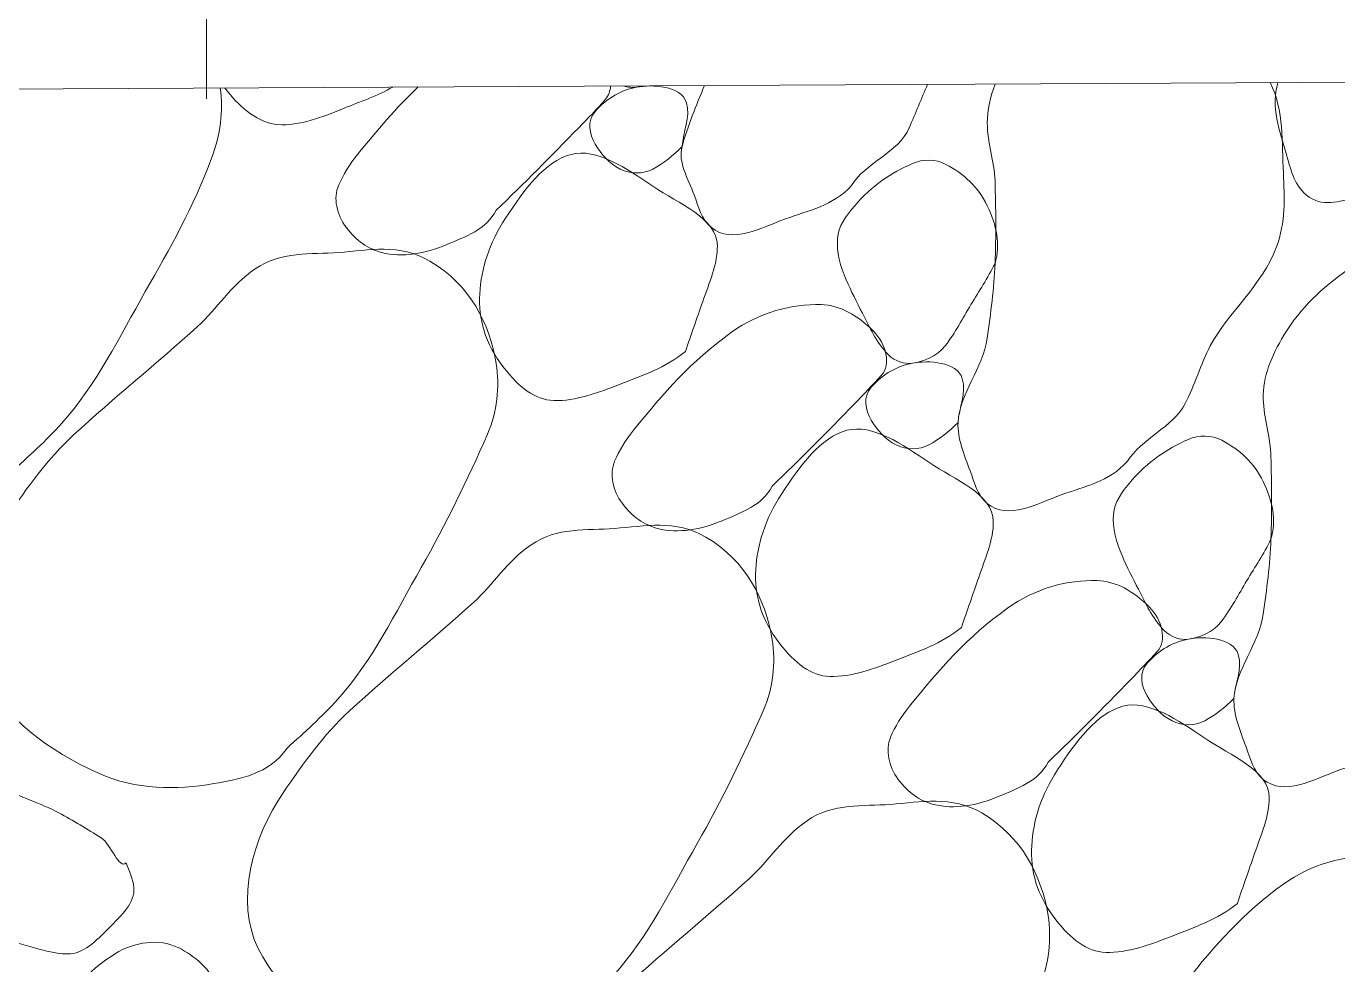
# Model space of a CAD drawing. Header units: feet. Extents: x 47819 to 50150, y 49272 to 50730.
# Drawn here: x 49383.6 to 49388.99, y 50345.55 to 50349.41 of the extents above; entities that cross this region are included whole.
import ezdxf

# ---------------------------------------------------------------- set-up
doc = ezdxf.new("R2010")
doc.units = ezdxf.units.FT
doc.header["$MEASUREMENT"] = 0
doc.linetypes.add('HIDDEN', pattern=[0.375, 0.25, -0.125])
doc.layers.add('GRID', color=254, linetype='HIDDEN')
doc.layers.add('Level 30', color=1, linetype='Continuous', lineweight=0)
doc.layers.add('Level 45', color=1, linetype='Continuous', lineweight=0)

msp = doc.modelspace()

# ---------------------------------------------------------------- linework, layer by layer
at = {"layer": 'GRID', "color": 252, "linetype": 'HIDDEN', "lineweight": 0, "ltscale": 33}
msp.add_line((49384.3419, 50691.4834), (49384.3419, 49418.7228), dxfattribs=at)
at = {"layer": 'Level 30', "color": 1, "linetype": 'Continuous', "lineweight": 0}
for points, knots in [([(49388.7116, 50349.1743), (49388.7685, 50349.0606), (49388.7596, 50348.9272), (49388.7657, 50348.8032), (49388.7706, 50348.7022), (49388.7751, 50348.5994), (49388.7374, 50348.4992), (49388.6771, 50348.3385), (49388.5404, 50348.2343), (49388.4652, 50348.0926), (49388.4255, 50348.0178), (49388.4017, 50347.9305), (49388.3626, 50347.8557), (49388.3119, 50347.7586), (49388.1807, 50347.7114), (49388.1258, 50347.6188)], [0, 0, 0, 0, 0.212731, 0.212731, 0.212731, 0.385961, 0.385961, 0.385961, 0.663536, 0.663536, 0.663536, 0.809962, 0.809962, 0.809962, 1, 1, 1, 1]), ([(49389.2819, 50348.7749), (49389.2191, 50348.7076), (49389.1475, 50348.7177), (49389.0768, 50348.7042), (49389.01, 50348.6915), (49388.9353, 50348.6596), (49388.8718, 50348.7042), (49388.8119, 50348.7462), (49388.7979, 50348.8104), (49388.7798, 50348.8739), (49388.7515, 50348.9736), (49388.7125, 50349.0785), (49388.7434, 50349.1744)], [0, 0, 0, 0, 0.236363, 0.236363, 0.236363, 0.459814, 0.459814, 0.459814, 0.670126, 0.670126, 0.670126, 1, 1, 1, 1]), ([(49384.3988, 50349.1527), (49384.4128, 50349.057), (49384.3988, 50348.9593), (49384.3632, 50348.864), (49384.2884, 50348.6636), (49384.1935, 50348.4946), (49384.091, 50348.316), (49383.9837, 50348.1291), (49383.8921, 50347.9355), (49383.7481, 50347.7751), (49383.6828, 50347.7024), (49383.6108, 50347.6391), (49383.5395, 50347.5736)], [0, 0, 0, 0, 0.158671, 0.158671, 0.158671, 0.492436, 0.492436, 0.492436, 0.841794, 0.841794, 0.841794, 1, 1, 1, 1]), ([(49385.1078, 50349.1563), (49385.0447, 50349.1199), (49384.9755, 50349.0968), (49384.9077, 50349.0691), (49384.8206, 50349.0335), (49384.7239, 50348.9956), (49384.6355, 50349.0019), (49384.5582, 50349.0074), (49384.4816, 50349.0713), (49384.4304, 50349.1363), (49384.4261, 50349.1418), (49384.422, 50349.1472), (49384.4179, 50349.1528)], [0, 0, 0, 0, 0.285489, 0.285489, 0.285489, 0.652213, 0.652213, 0.652213, 0.972836, 0.972836, 0.972836, 1, 1, 1, 1]), ([(49385.5321, 50348.6498), (49385.4917, 50348.5707), (49385.4062, 50348.5418), (49385.327, 50348.5083), (49385.2421, 50348.4724), (49385.1469, 50348.4546), (49385.0619, 50348.4765), (49385.0053, 50348.4911), (49384.9577, 50348.5246), (49384.9169, 50348.5791), (49384.8765, 50348.633), (49384.8622, 50348.7006), (49384.8851, 50348.7523), (49384.9045, 50348.7961), (49384.9303, 50348.8407), (49384.9629, 50348.8796), (49385.0443, 50348.9766), (49385.1205, 50349.0727), (49385.2119, 50349.1568)], [0, 0, 0, 0, 0.178992, 0.178992, 0.178992, 0.370896, 0.370896, 0.370896, 0.498478, 0.498478, 0.498478, 0.625045, 0.625045, 0.625045, 0.732228, 0.732228, 0.732228, 1, 1, 1, 1]), ([(49386.0021, 50349.1607), (49386.0009, 50349.1412), (49385.9941, 50349.1211), (49385.9811, 50349.1059), (49385.9457, 50349.0642), (49385.9092, 50349.0279), (49385.8715, 50348.9892), (49385.7584, 50348.873), (49385.6452, 50348.7582), (49385.5321, 50348.6498)], [0, 0, 0, 0, 0.08411, 0.08411, 0.08411, 0.313166, 0.313166, 0.313166, 1, 1, 1, 1]), ([(49386.2958, 50348.9114), (49386.2577, 50348.8733), (49386.2198, 50348.8436), (49386.1756, 50348.8195), (49386.1363, 50348.7981), (49386.083, 50348.7981), (49386.0412, 50348.8195), (49385.9961, 50348.8425), (49385.9642, 50348.8795), (49385.9387, 50348.922), (49385.915, 50348.9614), (49385.9044, 50349.0175), (49385.9387, 50349.0564), (49385.9888, 50349.1131), (49386.0491, 50349.1441), (49386.1084, 50349.1553), (49386.1731, 50349.1676), (49386.2921, 50349.1627), (49386.3134, 50349.0917), (49386.3315, 50349.0318), (49386.2992, 50348.9717), (49386.2958, 50348.9114)], [0, 0, 0, 0, 0.13075, 0.13075, 0.13075, 0.246831, 0.246831, 0.246831, 0.372114, 0.372114, 0.372114, 0.488195, 0.488195, 0.488195, 0.657947, 0.657947, 0.657947, 0.84346, 0.84346, 0.84346, 1, 1, 1, 1]), ([(49386.1386, 50349.1614), (49386.1286, 50349.1588), (49386.1185, 50349.1567), (49386.1084, 50349.1553), (49386.0912, 50349.1531), (49386.073, 50349.1555), (49386.0562, 50349.161)], [0, 0, 0, 0, 0.369634, 0.369634, 0.369634, 1, 1, 1, 1]), ([(49386.9923, 50348.7523), (49386.9148, 50348.6676), (49386.8158, 50348.6495), (49386.72, 50348.6144), (49386.624, 50348.5792), (49386.5005, 50348.5094), (49386.416, 50348.5791), (49386.374, 50348.6136), (49386.3635, 50348.6644), (49386.3453, 50348.7134), (49386.3208, 50348.7792), (49386.2782, 50348.8472), (49386.2958, 50348.9114), (49386.3188, 50348.9956), (49386.3539, 50349.0801), (49386.3881, 50349.1627)], [0, 0, 0, 0, 0.247118, 0.247118, 0.247118, 0.494998, 0.494998, 0.494998, 0.617942, 0.617942, 0.617942, 0.783206, 0.783206, 0.783206, 1, 1, 1, 1]), ([(49387.3041, 50349.1673), (49387.279, 50349.1079), (49387.2542, 50349.0485), (49387.2291, 50348.9892), (49387.1857, 50348.8863), (49387.0467, 50348.8451), (49386.9923, 50348.7523)], [0, 0, 0, 0, 0.365776, 0.365776, 0.365776, 1, 1, 1, 1]), ([(49388.1258, 50347.6188), (49388.0483, 50347.5341), (49387.9492, 50347.516), (49387.8535, 50347.4809), (49387.7575, 50347.4457), (49387.634, 50347.3759), (49387.5495, 50347.4456), (49387.5075, 50347.4801), (49387.4969, 50347.5309), (49387.4788, 50347.5799), (49387.4544, 50347.6458), (49387.4264, 50347.713), (49387.4293, 50347.7779), (49387.4343, 50347.8945), (49387.5327, 50348.0038), (49387.5495, 50348.1244), (49387.5636, 50348.226), (49387.5773, 50348.329), (49387.5813, 50348.432), (49387.5856, 50348.545), (49387.5848, 50348.6586), (49387.5813, 50348.7714), (49387.5788, 50348.8508), (49387.5489, 50348.9294), (49387.5495, 50349.0083), (49387.5498, 50349.0622), (49387.5614, 50349.1176), (49387.582, 50349.1686)], [0, 0, 0, 0, 0.12794, 0.12794, 0.12794, 0.256274, 0.256274, 0.256274, 0.319925, 0.319925, 0.319925, 0.405487, 0.405487, 0.405487, 0.559244, 0.559244, 0.559244, 0.688889, 0.688889, 0.688889, 0.831187, 0.831187, 0.831187, 0.931391, 0.931391, 0.931391, 1, 1, 1, 1]), ([(49386.3099, 50348.0699), (49386.2259, 50348.0016), (49386.1364, 50347.9734), (49386.0412, 50347.9356), (49385.9524, 50347.9003), (49385.8581, 50347.8658), (49385.769, 50347.8684), (49385.691, 50347.8707), (49385.6247, 50347.9252), (49385.5639, 50348.0028), (49385.4846, 50348.1039), (49385.4593, 50348.2058), (49385.4649, 50348.3068), (49385.4706, 50348.4107), (49385.5034, 50348.5143), (49385.571, 50348.6179), (49385.648, 50348.7361), (49385.7321, 50348.851), (49385.8397, 50348.8796), (49385.943, 50348.9071), (49386.0678, 50348.822), (49386.1756, 50348.7488), (49386.2833, 50348.6756), (49386.4389, 50348.6187), (49386.4407, 50348.5048), (49386.4419, 50348.4297), (49386.4063, 50348.3499), (49386.3806, 50348.275), (49386.3572, 50348.2066), (49386.3326, 50348.1386), (49386.3099, 50348.0699)], [0, 0, 0, 0, 0.099321, 0.099321, 0.099321, 0.192025, 0.192025, 0.192025, 0.273076, 0.273076, 0.273076, 0.378794, 0.378794, 0.378794, 0.48747, 0.48747, 0.48747, 0.61146, 0.61146, 0.61146, 0.73063, 0.73063, 0.73063, 0.849753, 0.849753, 0.849753, 0.928287, 0.928287, 0.928287, 1, 1, 1, 1]), ([(49387.5813, 50348.432), (49387.5504, 50348.3697), (49387.5162, 50348.3186), (49387.4823, 50348.2623), (49387.4478, 50348.2049), (49387.419, 50348.1486), (49387.3762, 50348.0926), (49387.3437, 50348.05), (49387.288, 50348.0281), (49387.2419, 50348.0219), (49387.2099, 50348.0176), (49387.1704, 50348.0286), (49387.1429, 50348.0572), (49387.0905, 50348.1117), (49387.0683, 50348.1674), (49387.0368, 50348.2269), (49387.0127, 50348.2725), (49386.9906, 50348.3174), (49386.9696, 50348.3648), (49386.946, 50348.4184), (49386.9303, 50348.4791), (49386.9343, 50348.5345), (49386.9377, 50348.583), (49386.968, 50348.6261), (49387.005, 50348.6689), (49387.0765, 50348.7516), (49387.1528, 50348.8025), (49387.2419, 50348.8421), (49387.2838, 50348.8607), (49387.3372, 50348.8612), (49387.3798, 50348.8386), (49387.4539, 50348.7992), (49387.511, 50348.7468), (49387.5495, 50348.6689), (49387.5878, 50348.5912), (49387.6042, 50348.5077), (49387.5813, 50348.432)], [0, 0, 0, 0, 0.087607, 0.087607, 0.087607, 0.176844, 0.176844, 0.176844, 0.244543, 0.244543, 0.244543, 0.291416, 0.291416, 0.291416, 0.380653, 0.380653, 0.380653, 0.449046, 0.449046, 0.449046, 0.526343, 0.526343, 0.526343, 0.594042, 0.594042, 0.594042, 0.724902, 0.724902, 0.724902, 0.786407, 0.786407, 0.786407, 0.893425, 0.893425, 0.893425, 1, 1, 1, 1]), ([(49384.673, 50346.4401), (49384.5984, 50346.3325), (49384.4809, 50346.3143), (49384.3724, 50346.2951), (49384.2177, 50346.2677), (49384.053, 50346.2685), (49383.8987, 50346.3375), (49383.6938, 50346.4292), (49383.5155, 50346.5623), (49383.4214, 50346.7512), (49383.3248, 50346.945), (49383.4, 50347.2113), (49383.5239, 50347.3911), (49383.6066, 50347.511), (49383.6892, 50347.6289), (49383.7961, 50347.727), (49383.9634, 50347.8805), (49384.1387, 50348.0219), (49384.3053, 50348.1725), (49384.3877, 50348.247), (49384.4399, 50348.3387), (49384.5421, 50348.4094), (49384.6488, 50348.483), (49384.7701, 50348.4677), (49384.8851, 50348.4765), (49385.0089, 50348.486), (49385.1361, 50348.5139), (49385.2599, 50348.4412), (49385.4246, 50348.3443), (49385.506, 50348.1833), (49385.5321, 50348.0204), (49385.5473, 50347.9255), (49385.5363, 50347.8201), (49385.4967, 50347.7305), (49385.4139, 50347.5429), (49385.327, 50347.3611), (49385.2245, 50347.1825), (49385.1172, 50346.9956), (49385.0256, 50346.802), (49384.8816, 50346.6416), (49384.8163, 50346.5689), (49384.7443, 50346.5057), (49384.673, 50346.4401)], [0, 0, 0, 0, 0.050597, 0.050597, 0.050597, 0.122728, 0.122728, 0.122728, 0.218507, 0.218507, 0.218507, 0.316787, 0.316787, 0.316787, 0.38235, 0.38235, 0.38235, 0.484937, 0.484937, 0.484937, 0.535738, 0.535738, 0.535738, 0.588733, 0.588733, 0.588733, 0.645816, 0.645816, 0.645816, 0.721809, 0.721809, 0.721809, 0.766098, 0.766098, 0.766098, 0.85889, 0.85889, 0.85889, 0.956017, 0.956017, 0.956017, 1, 1, 1, 1]), ([(49389.2592, 50346.4853), (49389.1818, 50346.4007), (49389.0827, 50346.3825), (49388.987, 50346.3474), (49388.891, 50346.3122), (49388.7675, 50346.2424), (49388.683, 50346.3121), (49388.641, 50346.3466), (49388.6304, 50346.3974), (49388.6122, 50346.4464), (49388.5879, 50346.5123), (49388.5599, 50346.5795), (49388.5627, 50346.6444), (49388.5678, 50346.7611), (49388.6662, 50346.8704), (49388.683, 50346.9909), (49388.6971, 50347.0925), (49388.7108, 50347.1955), (49388.7148, 50347.2985), (49388.7191, 50347.4115), (49388.7176, 50347.5249), (49388.7148, 50347.6379), (49388.7128, 50347.7175), (49388.6846, 50347.7959), (49388.683, 50347.8748), (49388.6811, 50347.9655), (49388.7159, 50348.0515), (49388.7678, 50348.1364), (49388.8396, 50348.2537), (49388.9193, 50348.3268), (49389.033, 50348.4086), (49389.096, 50348.454), (49389.165, 50348.5049), (49389.2274, 50348.49), (49389.3306, 50348.4653), (49389.4311, 50348.3895), (49389.5315, 50348.3203), (49389.6415, 50348.2444), (49389.7479, 50348.1982), (49389.8249, 50348.0763), (49389.9084, 50347.9442), (49389.8954, 50347.8064), (49389.8992, 50347.6697), (49389.902, 50347.5688), (49389.9101, 50347.465), (49389.8709, 50347.3657), (49389.8081, 50347.2065), (49389.6738, 50347.1008), (49389.5987, 50346.9591), (49389.559, 50346.8843), (49389.5352, 50346.797), (49389.4961, 50346.7222), (49389.4454, 50346.6251), (49389.3142, 50346.578), (49389.2592, 50346.4853)], [0, 0, 0, 0, 0.054316, 0.054316, 0.054316, 0.108799, 0.108799, 0.108799, 0.135821, 0.135821, 0.135821, 0.172146, 0.172146, 0.172146, 0.237422, 0.237422, 0.237422, 0.292461, 0.292461, 0.292461, 0.352873, 0.352873, 0.352873, 0.395413, 0.395413, 0.395413, 0.444368, 0.444368, 0.444368, 0.51201, 0.51201, 0.51201, 0.549525, 0.549525, 0.549525, 0.611502, 0.611502, 0.611502, 0.679424, 0.679424, 0.679424, 0.752988, 0.752988, 0.752988, 0.80734, 0.80734, 0.80734, 0.894432, 0.894432, 0.894432, 0.940374, 0.940374, 0.940374, 1, 1, 1, 1]), ([(49386.6656, 50347.5163), (49386.6252, 50347.4373), (49386.5397, 50347.4083), (49386.4605, 50347.3749), (49386.3756, 50347.339), (49386.2804, 50347.3211), (49386.1954, 50347.343), (49386.1388, 50347.3576), (49386.0912, 50347.3911), (49386.0504, 50347.4456), (49386.01, 50347.4996), (49385.9973, 50347.5667), (49386.0186, 50347.6188), (49386.0366, 50347.6629), (49386.0636, 50347.7054), (49386.0964, 50347.7461), (49386.2215, 50347.9015), (49386.33, 50348.0276), (49386.4994, 50348.1491), (49386.6138, 50348.2311), (49386.7467, 50348.2664), (49386.8671, 50348.2623), (49386.9428, 50348.2596), (49387.0149, 50348.2211), (49387.0828, 50348.1527), (49387.1341, 50348.1008), (49387.1548, 50348.0175), (49387.1146, 50347.9724), (49387.0794, 50347.9329), (49387.0427, 50347.8944), (49387.005, 50347.8557), (49386.8919, 50347.7396), (49386.7787, 50347.6247), (49386.6656, 50347.5163)], [0, 0, 0, 0, 0.081972, 0.081972, 0.081972, 0.169857, 0.169857, 0.169857, 0.228285, 0.228285, 0.228285, 0.286248, 0.286248, 0.286248, 0.335334, 0.335334, 0.335334, 0.522907, 0.522907, 0.522907, 0.649504, 0.649504, 0.649504, 0.729114, 0.729114, 0.729114, 0.789367, 0.789367, 0.789367, 0.842044, 0.842044, 0.842044, 1, 1, 1, 1]), ([(49387.4293, 50347.7779), (49387.3912, 50347.7398), (49387.3533, 50347.7101), (49387.309, 50347.686), (49387.2698, 50347.6646), (49387.2165, 50347.6646), (49387.1747, 50347.686), (49387.1296, 50347.709), (49387.0977, 50347.746), (49387.0722, 50347.7885), (49387.0485, 50347.8279), (49387.0379, 50347.884), (49387.0722, 50347.9229), (49387.1223, 50347.9796), (49387.1826, 50348.0106), (49387.2419, 50348.0219), (49387.3066, 50348.0341), (49387.4256, 50348.0292), (49387.4469, 50347.9582), (49387.465, 50347.8983), (49387.4327, 50347.8382), (49387.4293, 50347.7779)], [0, 0, 0, 0, 0.13075, 0.13075, 0.13075, 0.246831, 0.246831, 0.246831, 0.372114, 0.372114, 0.372114, 0.488195, 0.488195, 0.488195, 0.657947, 0.657947, 0.657947, 0.84346, 0.84346, 0.84346, 1, 1, 1, 1]), ([(49387.4434, 50346.9364), (49387.3594, 50346.8681), (49387.2699, 50346.8399), (49387.1747, 50346.8021), (49387.0859, 50346.7668), (49386.9916, 50346.7323), (49386.9025, 50346.7349), (49386.8245, 50346.7372), (49386.7582, 50346.7918), (49386.6974, 50346.8693), (49386.6181, 50346.9704), (49386.5928, 50347.0723), (49386.5984, 50347.1733), (49386.6041, 50347.2772), (49386.6369, 50347.3809), (49386.7045, 50347.4845), (49386.7815, 50347.6027), (49386.8656, 50347.7175), (49386.9732, 50347.7461), (49387.0765, 50347.7736), (49387.2013, 50347.6885), (49387.309, 50347.6153), (49387.4168, 50347.5421), (49387.5724, 50347.4852), (49387.5742, 50347.3713), (49387.5754, 50347.2962), (49387.5398, 50347.2164), (49387.5141, 50347.1415), (49387.4907, 50347.0731), (49387.4661, 50347.0051), (49387.4434, 50346.9364)], [0, 0, 0, 0, 0.099321, 0.099321, 0.099321, 0.192025, 0.192025, 0.192025, 0.273076, 0.273076, 0.273076, 0.378794, 0.378794, 0.378794, 0.48747, 0.48747, 0.48747, 0.61146, 0.61146, 0.61146, 0.73063, 0.73063, 0.73063, 0.849753, 0.849753, 0.849753, 0.928287, 0.928287, 0.928287, 1, 1, 1, 1]), ([(49388.7148, 50347.2985), (49388.6839, 50347.2363), (49388.6497, 50347.1851), (49388.6158, 50347.1288), (49388.5813, 50347.0714), (49388.5525, 50347.0152), (49388.5097, 50346.9591), (49388.4772, 50346.9165), (49388.4215, 50346.8946), (49388.3754, 50346.8884), (49388.3434, 50346.8841), (49388.3039, 50346.8951), (49388.2764, 50346.9237), (49388.224, 50346.9782), (49388.2017, 50347.0339), (49388.1703, 50347.0934), (49388.1462, 50347.139), (49388.1241, 50347.1839), (49388.1031, 50347.2313), (49388.0795, 50347.2849), (49388.0638, 50347.3456), (49388.0678, 50347.401), (49388.0712, 50347.4495), (49388.1015, 50347.4926), (49388.1385, 50347.5354), (49388.21, 50347.6181), (49388.2863, 50347.669), (49388.3754, 50347.7086), (49388.4172, 50347.7272), (49388.4707, 50347.7277), (49388.5133, 50347.7051), (49388.5873, 50347.6657), (49388.6445, 50347.6133), (49388.683, 50347.5354), (49388.7213, 50347.4577), (49388.7377, 50347.3742), (49388.7148, 50347.2985)], [0, 0, 0, 0, 0.087607, 0.087607, 0.087607, 0.176844, 0.176844, 0.176844, 0.244543, 0.244543, 0.244543, 0.291416, 0.291416, 0.291416, 0.380653, 0.380653, 0.380653, 0.449046, 0.449046, 0.449046, 0.526343, 0.526343, 0.526343, 0.594042, 0.594042, 0.594042, 0.724902, 0.724902, 0.724902, 0.786407, 0.786407, 0.786407, 0.893425, 0.893425, 0.893425, 1, 1, 1, 1]), ([(49385.8064, 50345.3066), (49385.7319, 50345.199), (49385.6144, 50345.1808), (49385.5059, 50345.1616), (49385.3512, 50345.1342), (49385.1865, 50345.135), (49385.0322, 50345.204), (49384.8272, 50345.2957), (49384.649, 50345.4288), (49384.5549, 50345.6177), (49384.4583, 50345.8115), (49384.5334, 50346.0779), (49384.6574, 50346.2576), (49384.7401, 50346.3775), (49384.8227, 50346.4954), (49384.9296, 50346.5935), (49385.0969, 50346.747), (49385.2722, 50346.8884), (49385.4388, 50347.039), (49385.5212, 50347.1135), (49385.5733, 50347.2052), (49385.6756, 50347.2759), (49385.7823, 50347.3495), (49385.9036, 50347.3343), (49386.0186, 50347.343), (49386.1424, 50347.3525), (49386.2696, 50347.3804), (49386.3933, 50347.3077), (49386.5581, 50347.2108), (49386.6395, 50347.0498), (49386.6656, 50346.8869), (49386.6808, 50346.792), (49386.6698, 50346.6866), (49386.6302, 50346.597), (49386.5474, 50346.4094), (49386.4605, 50346.2276), (49386.358, 50346.049), (49386.2507, 50345.8621), (49386.1591, 50345.6685), (49386.015, 50345.5081), (49385.9498, 50345.4354), (49385.8778, 50345.3722), (49385.8064, 50345.3066)], [0, 0, 0, 0, 0.050597, 0.050597, 0.050597, 0.122728, 0.122728, 0.122728, 0.218507, 0.218507, 0.218507, 0.316787, 0.316787, 0.316787, 0.38235, 0.38235, 0.38235, 0.484937, 0.484937, 0.484937, 0.535738, 0.535738, 0.535738, 0.588733, 0.588733, 0.588733, 0.645816, 0.645816, 0.645816, 0.721809, 0.721809, 0.721809, 0.766098, 0.766098, 0.766098, 0.85889, 0.85889, 0.85889, 0.956017, 0.956017, 0.956017, 1, 1, 1, 1]), ([(49387.7991, 50346.3828), (49387.7587, 50346.3038), (49387.6732, 50346.2748), (49387.594, 50346.2414), (49387.5091, 50346.2055), (49387.4139, 50346.1876), (49387.3288, 50346.2095), (49387.2723, 50346.2241), (49387.2247, 50346.2576), (49387.1839, 50346.3121), (49387.1435, 50346.3661), (49387.1308, 50346.4332), (49387.1521, 50346.4853), (49387.1701, 50346.5295), (49387.1971, 50346.5719), (49387.2299, 50346.6126), (49387.355, 50346.7681), (49387.4635, 50346.8941), (49387.6329, 50347.0156), (49387.7473, 50347.0977), (49387.8802, 50347.133), (49388.0006, 50347.1288), (49388.0763, 50347.1262), (49388.1484, 50347.0877), (49388.2163, 50347.0192), (49388.2676, 50346.9674), (49388.2883, 50346.884), (49388.2481, 50346.8389), (49388.2129, 50346.7994), (49388.1762, 50346.7609), (49388.1385, 50346.7222), (49388.0253, 50346.6061), (49387.9122, 50346.4913), (49387.7991, 50346.3828)], [0, 0, 0, 0, 0.081972, 0.081972, 0.081972, 0.169857, 0.169857, 0.169857, 0.228285, 0.228285, 0.228285, 0.286248, 0.286248, 0.286248, 0.335334, 0.335334, 0.335334, 0.522907, 0.522907, 0.522907, 0.649504, 0.649504, 0.649504, 0.729114, 0.729114, 0.729114, 0.789367, 0.789367, 0.789367, 0.842044, 0.842044, 0.842044, 1, 1, 1, 1]), ([(49388.5627, 50346.6444), (49388.5247, 50346.6063), (49388.4867, 50346.5766), (49388.4425, 50346.5525), (49388.4033, 50346.5311), (49388.35, 50346.5311), (49388.3082, 50346.5525), (49388.263, 50346.5755), (49388.2312, 50346.6125), (49388.2057, 50346.655), (49388.182, 50346.6944), (49388.1714, 50346.7505), (49388.2057, 50346.7894), (49388.2558, 50346.8462), (49388.3161, 50346.8771), (49388.3754, 50346.8884), (49388.4401, 50346.9006), (49388.5591, 50346.8957), (49388.5804, 50346.8247), (49388.5985, 50346.7648), (49388.5662, 50346.7047), (49388.5627, 50346.6444)], [0, 0, 0, 0, 0.13075, 0.13075, 0.13075, 0.246831, 0.246831, 0.246831, 0.372114, 0.372114, 0.372114, 0.488195, 0.488195, 0.488195, 0.657947, 0.657947, 0.657947, 0.84346, 0.84346, 0.84346, 1, 1, 1, 1]), ([(49388.5769, 50345.803), (49388.4929, 50345.7347), (49388.4034, 50345.7064), (49388.3082, 50345.6686), (49388.2194, 50345.6334), (49388.1251, 50345.5988), (49388.036, 50345.6014), (49387.958, 50345.6037), (49387.8917, 50345.6583), (49387.8309, 50345.7358), (49387.7516, 50345.8369), (49387.7263, 50345.9388), (49387.7319, 50346.0398), (49387.7376, 50346.1437), (49387.7704, 50346.2474), (49387.838, 50346.351), (49387.915, 50346.4692), (49387.9991, 50346.584), (49388.1067, 50346.6126), (49388.21, 50346.6401), (49388.3348, 50346.555), (49388.4425, 50346.4818), (49388.5503, 50346.4086), (49388.7059, 50346.3517), (49388.7077, 50346.2378), (49388.7089, 50346.1627), (49388.6732, 50346.0829), (49388.6476, 50346.008), (49388.6242, 50345.9396), (49388.5996, 50345.8716), (49388.5769, 50345.803)], [0, 0, 0, 0, 0.099321, 0.099321, 0.099321, 0.192025, 0.192025, 0.192025, 0.273076, 0.273076, 0.273076, 0.378794, 0.378794, 0.378794, 0.48747, 0.48747, 0.48747, 0.61146, 0.61146, 0.61146, 0.73063, 0.73063, 0.73063, 0.849753, 0.849753, 0.849753, 0.928287, 0.928287, 0.928287, 1, 1, 1, 1]), ([(49384.0118, 50345.9698), (49384.0257, 50345.9366), (49384.0402, 50345.9011), (49384.0436, 50345.8673), (49384.0499, 50345.8059), (49383.9934, 50345.7539), (49383.9411, 50345.7011), (49383.8875, 50345.647), (49383.8359, 50345.5952), (49383.7714, 50345.5951), (49383.7156, 50345.5949), (49383.6577, 50345.6141), (49383.6017, 50345.6304), (49383.5497, 50345.6455), (49383.4992, 50345.6568), (49383.4497, 50345.6835), (49383.3909, 50345.715), (49383.3485, 50345.7693), (49383.3295, 50345.8319), (49383.3053, 50345.9117), (49383.2988, 50345.9915), (49383.2941, 50346.0724), (49383.2915, 50346.1171), (49383.2915, 50346.162), (49383.2941, 50346.2067), (49383.2963, 50346.244), (49383.3043, 50346.2786), (49383.3295, 50346.3128), (49383.3536, 50346.3456), (49383.4045, 50346.3583), (49383.432, 50346.3446), (49383.4563, 50346.3324), (49383.4713, 50346.291), (49383.4992, 50346.2774), (49383.5747, 50346.2406), (49383.6599, 50346.215), (49383.736, 50346.1749), (49383.7954, 50346.1436), (49383.8528, 50346.1074), (49383.9093, 50346.0724), (49383.95, 50346.0471), (49383.9844, 50345.9385), (49384.0118, 50345.9698)], [0, 0, 0, 0, 0.046192, 0.046192, 0.046192, 0.130206, 0.130206, 0.130206, 0.216316, 0.216316, 0.216316, 0.290904, 0.290904, 0.290904, 0.360184, 0.360184, 0.360184, 0.442388, 0.442388, 0.442388, 0.546946, 0.546946, 0.546946, 0.604754, 0.604754, 0.604754, 0.652861, 0.652861, 0.652861, 0.699053, 0.699053, 0.699053, 0.739929, 0.739929, 0.739929, 0.850992, 0.850992, 0.850992, 0.93761, 0.93761, 0.93761, 1, 1, 1, 1]), ([(49386.9399, 50344.1731), (49386.8654, 50344.0655), (49386.7479, 50344.0473), (49386.6394, 50344.0281), (49386.4847, 50344.0007), (49386.32, 50344.0015), (49386.1657, 50344.0705), (49385.9607, 50344.1622), (49385.7825, 50344.2953), (49385.6884, 50344.4842), (49385.5918, 50344.678), (49385.6669, 50344.9444), (49385.7909, 50345.1241), (49385.8736, 50345.2441), (49385.9562, 50345.3619), (49386.0631, 50345.46), (49386.2304, 50345.6135), (49386.4057, 50345.7549), (49386.5722, 50345.9055), (49386.6547, 50345.98), (49386.7068, 50346.0718), (49386.8091, 50346.1424), (49386.9158, 50346.216), (49387.0371, 50346.2008), (49387.1521, 50346.2095), (49387.2759, 50346.219), (49387.4031, 50346.2469), (49387.5268, 50346.1742), (49387.6916, 50346.0774), (49387.773, 50345.9163), (49387.7991, 50345.7535), (49387.8143, 50345.6585), (49387.8033, 50345.5531), (49387.7637, 50345.4635), (49387.6809, 50345.2759), (49387.594, 50345.0941), (49387.4915, 50344.9155), (49387.3842, 50344.7286), (49387.2926, 50344.535), (49387.1485, 50344.3746), (49387.0833, 50344.3019), (49387.0113, 50344.2387), (49386.9399, 50344.1731)], [0, 0, 0, 0, 0.050597, 0.050597, 0.050597, 0.122728, 0.122728, 0.122728, 0.218507, 0.218507, 0.218507, 0.316787, 0.316787, 0.316787, 0.38235, 0.38235, 0.38235, 0.484937, 0.484937, 0.484937, 0.535738, 0.535738, 0.535738, 0.588733, 0.588733, 0.588733, 0.645816, 0.645816, 0.645816, 0.721809, 0.721809, 0.721809, 0.766098, 0.766098, 0.766098, 0.85889, 0.85889, 0.85889, 0.956017, 0.956017, 0.956017, 1, 1, 1, 1]), ([(49388.9326, 50345.2493), (49388.8922, 50345.1703), (49388.8067, 50345.1414), (49388.7275, 50345.1079), (49388.6426, 50345.072), (49388.5474, 50345.0541), (49388.4623, 50345.076), (49388.4058, 50345.0906), (49388.3581, 50345.1242), (49388.3174, 50345.1786), (49388.2769, 50345.2326), (49388.2643, 50345.2997), (49388.2856, 50345.3518), (49388.3036, 50345.396), (49388.3306, 50345.4384), (49388.3633, 50345.4791), (49388.4885, 50345.6346), (49388.597, 50345.7606), (49388.7664, 50345.8822), (49388.8808, 50345.9642), (49389.0136, 50345.9995), (49389.1341, 50345.9953), (49389.2098, 50345.9927), (49389.2819, 50345.9542), (49389.3498, 50345.8857), (49389.4011, 50345.8339), (49389.4218, 50345.7505), (49389.3816, 50345.7054), (49389.3464, 50345.6659), (49389.3097, 50345.6274), (49389.272, 50345.5887), (49389.1588, 50345.4726), (49389.0457, 50345.3578), (49388.9326, 50345.2493)], [0, 0, 0, 0, 0.081972, 0.081972, 0.081972, 0.169857, 0.169857, 0.169857, 0.228285, 0.228285, 0.228285, 0.286248, 0.286248, 0.286248, 0.335334, 0.335334, 0.335334, 0.522907, 0.522907, 0.522907, 0.649504, 0.649504, 0.649504, 0.729114, 0.729114, 0.729114, 0.789367, 0.789367, 0.789367, 0.842044, 0.842044, 0.842044, 1, 1, 1, 1]), ([(49384.3958, 50344.9707), (49384.3262, 50344.8722), (49384.1903, 50344.865), (49384.0882, 50344.8682), (49383.9867, 50344.8713), (49383.8852, 50344.8916), (49383.7841, 50344.9742), (49383.7228, 50345.0243), (49383.6921, 50345.0799), (49383.6816, 50345.1404), (49383.6691, 50345.2127), (49383.693, 50345.2946), (49383.7382, 50345.3667), (49383.801, 50345.4671), (49383.8721, 50345.5362), (49383.968, 50345.5965), (49384.0445, 50345.6445), (49384.148, 50345.6601), (49384.2261, 50345.6212), (49384.2968, 50345.586), (49384.3574, 50345.532), (49384.3922, 50345.4551), (49384.4491, 50345.3296), (49384.452, 50345.1967), (49384.4276, 50345.0732), (49384.4208, 50345.0387), (49384.4103, 50345.0046), (49384.3958, 50344.9707)], [0, 0, 0, 0, 0.135954, 0.135954, 0.135954, 0.270983, 0.270983, 0.270983, 0.352857, 0.352857, 0.352857, 0.450656, 0.450656, 0.450656, 0.586933, 0.586933, 0.586933, 0.695652, 0.695652, 0.695652, 0.79419, 0.79419, 0.79419, 0.954985, 0.954985, 0.954985, 1, 1, 1, 1])]:
    msp.add_open_spline(points, degree=3, knots=knots, dxfattribs=at)
at = {"layer": 'Level 45', "color": 5, "linetype": 'Continuous', "lineweight": 0}
msp.add_line((49400.9854, 50349.2356), (49371.5691, 50349.0886), dxfattribs=at)

doc.saveas('drawing.dxf')
